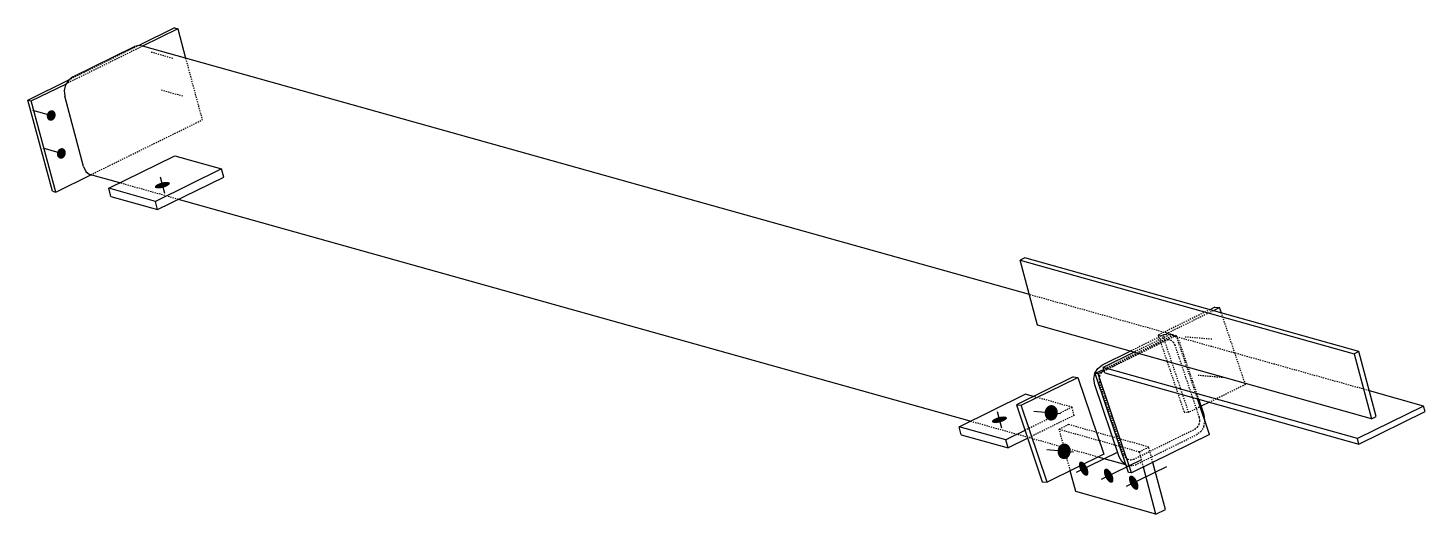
# Model space of a CAD drawing. Header units: millimetres. Extents: x 12 to 36661, y 8 to 829.
# Drawn here: x 34319 to 36661, y 14 to 829 of the extents above; entities that cross this region are included whole.
import ezdxf

# ---------------------------------------------------------------- set-up
doc = ezdxf.new("R2010")
doc.units = ezdxf.units.MM
doc.linetypes.add('DXK_LINE_DOT2', pattern=[3.9198, 1.9599, -1.9599])
doc.layers.add('STÅL', color=7, linetype='Continuous')

msp = doc.modelspace()

# ---------------------------------------------------------------- hatches: boundary and pattern name
at = {"layer": 'STÅL', "linetype": 'Continuous'}
for points in [[(34350.8, 683.9), (34351.4, 685.7), (34352.4, 687.3), (34353.5, 688.7), (34354.9, 689.7), (34356.4, 690.5), (34357.9, 690.8), (34359.5, 690.8), (34361, 690.4), (34362.3, 689.6), (34363.4, 688.5), (34364.3, 687.1), (34364.9, 685.5), (34365.2, 683.7), (34365.2, 681.8), (34364.9, 680), (34364.2, 678.2), (34363.3, 676.6), (34362.1, 675.3), (34360.7, 674.2), (34359.2, 673.5), (34357.7, 673.1), (34356.1, 673.1), (34354.7, 673.6), (34353.3, 674.3), (34352.2, 675.4), (34351.3, 676.8), (34350.7, 678.5), (34350.4, 680.2), (34350.4, 682.1)], [(34367.8, 620.4), (34368.4, 622.2), (34369.4, 623.8), (34370.6, 625.1), (34371.9, 626.2), (34373.4, 626.9), (34375, 627.3), (34376.5, 627.3), (34378, 626.8), (34379.3, 626.1), (34380.5, 624.9), (34381.4, 623.5), (34382, 621.9), (34382.3, 620.1), (34382.2, 618.3), (34381.9, 616.5), (34381.2, 614.7), (34380.3, 613.1), (34379.1, 611.7), (34377.8, 610.7), (34376.3, 609.9), (34374.7, 609.6), (34373.2, 609.6), (34371.7, 610), (34370.3, 610.8), (34369.2, 611.9), (34368.3, 613.3), (34367.7, 614.9), (34367.4, 616.7), (34367.4, 618.6)], [(34545.4, 561), (34542.7, 560.4), (34540.2, 560), (34537.8, 559.9), (34535.7, 560), (34533.9, 560.3), (34532.6, 560.8), (34531.8, 561.5), (34531.6, 562.4), (34531.9, 563.5), (34532.8, 564.6), (34534.1, 565.7), (34535.9, 566.8), (34538.1, 567.9), (34540.5, 568.8), (34543.1, 569.6), (34545.7, 570.2), (34548.3, 570.6), (34550.7, 570.8), (34552.8, 570.7), (34554.5, 570.4), (34555.8, 569.9), (34556.6, 569.1), (34556.8, 568.2), (34556.5, 567.2), (34555.7, 566.1), (34554.3, 565), (34552.5, 563.8), (34550.4, 562.8), (34548, 561.8)], [(36023.3, 184.8), (36023.7, 187.5), (36024.7, 190), (36026, 192.3), (36027.7, 194.1), (36029.7, 195.6), (36031.9, 196.5), (36034.2, 196.9), (36036.5, 196.7), (36038.7, 195.9), (36040.7, 194.6), (36042.4, 192.9), (36043.8, 190.7), (36044.8, 188.3), (36045.3, 185.7), (36045.3, 183), (36044.8, 180.3), (36043.9, 177.8), (36042.5, 175.5), (36040.8, 173.6), (36038.8, 172.2), (36036.6, 171.3), (36034.3, 170.9), (36032, 171.1), (36029.8, 171.9), (36027.8, 173.1), (36026.1, 174.9), (36024.7, 177), (36023.8, 179.5), (36023.3, 182.1)], [(35948.6, 168), (35946, 167.4), (35943.4, 167), (35941, 166.9), (35938.9, 167), (35937.2, 167.3), (35935.9, 167.8), (35935.1, 168.5), (35934.8, 169.4), (35935.2, 170.5), (35936, 171.6), (35937.4, 172.7), (35939.1, 173.8), (35941.3, 174.9), (35943.7, 175.8), (35946.3, 176.6), (35948.9, 177.2), (35951.5, 177.6), (35953.9, 177.8), (35956, 177.7), (35957.8, 177.4), (35959, 176.9), (35959.8, 176.1), (35960.1, 175.2), (35959.8, 174.2), (35958.9, 173.1), (35957.6, 172), (35955.8, 170.8), (35953.6, 169.8), (35951.2, 168.8)], [(36044.9, 120.4), (36045.4, 123.1), (36046.3, 125.6), (36047.7, 127.9), (36049.4, 129.7), (36051.4, 131.2), (36053.6, 132.1), (36055.9, 132.5), (36058.2, 132.3), (36060.4, 131.5), (36062.4, 130.2), (36064.1, 128.5), (36065.5, 126.3), (36066.4, 123.9), (36066.9, 121.3), (36066.9, 118.6), (36066.5, 115.9), (36065.5, 113.4), (36064.2, 111.1), (36062.5, 109.2), (36060.5, 107.8), (36058.3, 106.9), (36056, 106.5), (36053.7, 106.7), (36051.5, 107.5), (36049.5, 108.7), (36047.7, 110.5), (36046.4, 112.6), (36045.4, 115.1), (36044.9, 117.7)], [(36094.1, 93), (36095.2, 90.5), (36096, 88.1), (36096.5, 85.7), (36096.6, 83.5), (36096.4, 81.6), (36095.8, 80.1), (36094.9, 79), (36093.8, 78.5), (36092.4, 78.4), (36090.9, 78.9), (36089.3, 79.9), (36087.6, 81.3), (36086, 83.1), (36084.5, 85.3), (36083.2, 87.6), (36082.1, 90.1), (36081.3, 92.6), (36080.9, 95), (36080.7, 97.2), (36081, 99.1), (36081.5, 100.6), (36082.4, 101.7), (36083.5, 102.2), (36084.9, 102.3), (36086.4, 101.8), (36088.1, 100.8), (36089.7, 99.4), (36091.3, 97.5), (36092.8, 95.4)], [(36136.1, 81.3), (36137.2, 78.8), (36138, 76.3), (36138.4, 73.9), (36138.6, 71.7), (36138.3, 69.8), (36137.8, 68.3), (36136.9, 67.3), (36135.8, 66.7), (36134.4, 66.7), (36132.9, 67.1), (36131.2, 68.1), (36129.6, 69.5), (36128, 71.4), (36126.5, 73.5), (36125.1, 75.9), (36124.1, 78.4), (36123.3, 80.9), (36122.8, 83.3), (36122.7, 85.5), (36122.9, 87.3), (36123.5, 88.9), (36124.4, 89.9), (36125.5, 90.5), (36126.9, 90.5), (36128.4, 90), (36130, 89.1), (36131.7, 87.6), (36133.3, 85.8), (36134.8, 83.6)], [(36178.1, 69.5), (36179.2, 67), (36179.9, 64.6), (36180.4, 62.2), (36180.5, 60), (36180.3, 58.1), (36179.7, 56.6), (36178.9, 55.5), (36177.7, 54.9), (36176.4, 54.9), (36174.8, 55.4), (36173.2, 56.4), (36171.5, 57.8), (36169.9, 59.6), (36168.4, 61.8), (36167.1, 64.1), (36166, 66.6), (36165.3, 69.1), (36164.8, 71.5), (36164.7, 73.7), (36164.9, 75.6), (36165.5, 77.1), (36166.3, 78.2), (36167.5, 78.7), (36168.8, 78.8), (36170.4, 78.3), (36172, 77.3), (36173.7, 75.9), (36175.3, 74), (36176.8, 71.9)]]:
    msp.add_hatch(color=96, dxfattribs=at).paths.add_polyline_path(points)

# ---------------------------------------------------------------- linework, layer by layer
at = {"layer": 'STÅL', "color": 2, "linetype": 'Continuous'}
for p, q in [((34564.4, 828.6), (34504.8, 799.3)), ((34570, 827), (34511.1, 798.1)), ((34564.4, 828.6), (34570, 827)), ((34570, 827), (34583.1, 778)), ((34394.2, 746.8), (34497.2, 797.4)), ((34505.3, 799.4), (34497.2, 797.4)), ((34513, 797.6), (34505.3, 799.4)), ((35997.8, 381.9), (34513, 797.6)), ((34318.8, 707.9), (34387.5, 741.6)), ((34324.4, 706.3), (34383.3, 735.2)), ((34382, 733.3), (34379.7, 723.8)), ((34387.1, 741.3), (34382, 733.3)), ((34394.2, 746.8), (34387.1, 741.3)), ((34359.7, 555.4), (34318.8, 707.9)), ((34318.8, 707.9), (34324.4, 706.3)), ((34365.3, 553.8), (34324.4, 706.3)), ((34379.7, 723.8), (34380.5, 714.4)), ((34412.1, 596.4), (34380.5, 714.4)), ((34454.2, 560), (34565.2, 614.5)), ((34565.2, 614.5), (34643.5, 592.5)), ((34412.1, 596.4), (34416, 588.4)), ((34416, 588.4), (34422.2, 583.2)), ((34643.5, 592.5), (34532.6, 538)), ((34647.1, 578.9), (34643.5, 592.5)), ((34365.3, 553.8), (34424, 582.7)), ((34472.7, 569), (34422.2, 583.2)), ((34536.2, 524.4), (34647.1, 578.9)), ((34359.7, 555.4), (34365.3, 553.8)), ((34457.9, 546.4), (34454.2, 560)), ((34532.6, 538), (34454.2, 560)), ((34457.9, 546.4), (34536.2, 524.4)), ((35898.4, 169.8), (34571, 541.5)), ((34536.2, 524.4), (34532.6, 538)), ((35990.3, 443.4), (35982.3, 439.5)), ((36011.5, 330.6), (35982.3, 439.5)), ((35982.3, 439.5), (36542, 282.8)), ((36549.9, 286.7), (35990.3, 443.4)), ((36308.7, 360.8), (36300.2, 356.7)), ((36316.6, 360.1), (36306.1, 355)), ((36308.7, 360.8), (36316.6, 360.1)), ((36319.6, 351.2), (36316.6, 360.1)), ((36571.1, 173.9), (36011.5, 330.6)), ((36166.9, 287.1), (36119.4, 263.8)), ((36173.1, 285.4), (36121.6, 260.1)), ((36549.9, 286.7), (36542, 282.8)), ((36542, 282.8), (36571.1, 173.9)), ((36579.1, 177.8), (36549.9, 286.7)), ((36107.6, 250.1), (36112.4, 258.3)), ((36112.4, 258.3), (36119.4, 263.8)), ((36123.6, 252.6), (36121.6, 260.1)), ((36547.6, 140.8), (36121.6, 260.1)), ((36071, 244), (35975.9, 197.3)), ((35983.8, 196.6), (36078.9, 243.3)), ((36071, 244), (36078.9, 243.3)), ((36078.9, 243.3), (36122.2, 114.5)), ((36105.9, 240.5), (36107.6, 250.1)), ((36107.3, 230.9), (36105.9, 240.5)), ((36122.5, 256.7), (36108, 249.6)), ((36163.8, 83.7), (36108, 249.6)), ((36113.2, 249.1), (36108, 249.6)), ((36123.2, 254), (36113.2, 249.1)), ((36169.1, 83.2), (36113.2, 249.1)), ((36124.1, 251), (36550.1, 131.7)), ((35879.9, 160.7), (35990.8, 215.2)), ((36004.5, 211.4), (35990.8, 215.2)), ((36147.9, 110.4), (36107.3, 230.9)), ((36658.5, 195.3), (36567.6, 220.8)), ((35975.9, 197.3), (36019.3, 68.5)), ((35975.9, 197.3), (35983.8, 196.6)), ((36027.2, 67.8), (35983.8, 196.6)), ((36299.8, 147.5), (36279.6, 207.4)), ((36290.5, 180.4), (36281.6, 206.9)), ((36299.8, 201.8), (36285.6, 194.9)), ((36658.5, 195.3), (36547.6, 140.8)), ((36661, 186.2), (36658.5, 195.3)), ((36292, 170.8), (36290.5, 180.4)), ((36292, 170.7), (36292, 170.8)), ((36550.1, 131.7), (36661, 186.2)), ((36571.1, 173.9), (36579.1, 177.8)), ((35883.5, 147.1), (35879.9, 160.7)), ((35958.2, 138.8), (35879.9, 160.7)), ((35883.5, 147.1), (35961.9, 125.2)), ((35990.3, 154.5), (35958.2, 138.8)), ((35994.8, 141.3), (35961.9, 125.2)), ((36299.8, 147.5), (36169.1, 83.2)), ((36550.1, 131.7), (36547.6, 140.8)), ((35961.9, 125.2), (35958.2, 138.8)), ((36122.2, 114.5), (36027.2, 67.8)), ((36159.2, 96.8), (36112.7, 109.8)), ((36152.4, 102.2), (36147.9, 110.4)), ((36159.2, 96.8), (36152.4, 102.2)), ((36159.2, 96.8), (36159.4, 96.8)), ((36225.8, 22.2), (36204.7, 100.7)), ((36075.6, 52), (36066.3, 87)), ((36169.1, 83.2), (36163.8, 83.7)), ((36209.9, 14.4), (36188.9, 93)), ((36019.3, 68.5), (36027.2, 67.8)), ((36209.9, 14.4), (36075.6, 52)), ((36209.9, 14.4), (36225.8, 22.2))]:
    msp.add_line(p, q, dxfattribs=at)
at = {"layer": 'STÅL', "color": 7, "linetype": 'DXK_LINE_DOT2'}
for p, q in [((34511.1, 798.1), (34383.3, 735.2)), ((34504.8, 799.3), (34387.5, 741.6)), ((34583.1, 778), (34610.9, 674.5)), ((34424, 582.7), (34610.9, 674.5)), ((34571, 541.5), (34472.7, 569)), ((36238.6, 314.5), (35997.8, 381.9)), ((36300.2, 356.7), (36213.6, 314.1)), ((36306.1, 355), (36221.5, 313.4)), ((36359.9, 231.3), (36319.6, 351.2)), ((36238.7, 313.8), (36122.5, 256.7)), ((36225.5, 305.1), (36122.5, 254.5)), ((36243.9, 313.4), (36123.2, 254)), ((36222.3, 314.4), (36166.9, 287.1)), ((36232.5, 314.6), (36173.1, 285.4)), ((36213.6, 314.1), (36256.9, 185.3)), ((36213.6, 314.1), (36221.5, 313.4)), ((36264.8, 184.6), (36221.5, 313.4)), ((36222.3, 314.4), (36230.5, 316.3)), ((36230.4, 306.3), (36225.5, 305.1)), ((36235.2, 305.2), (36230.4, 306.3)), ((36230.5, 316.3), (36238.6, 314.5)), ((36567.6, 220.8), (36232.5, 314.6)), ((36239.3, 301.9), (36235.2, 305.2)), ((36238.6, 314.5), (36245.5, 309.1)), ((36238.7, 313.8), (36243.9, 313.4)), ((36279.6, 207.4), (36243.9, 313.4)), ((36245.5, 309.1), (36250, 300.9)), ((36242, 297), (36239.3, 301.9)), ((36282.6, 176.5), (36242, 297)), ((36281.6, 206.9), (36250, 300.9)), ((36115.4, 246.3), (36114.4, 240.5)), ((36114.4, 240.5), (36115.3, 234.7)), ((36155.8, 114.2), (36115.3, 234.7)), ((36118.3, 251.2), (36115.4, 246.3)), ((36122.5, 254.5), (36118.3, 251.2)), ((36124, 251), (36123.6, 252.6)), ((36124, 251), (36124.1, 251)), ((36069.1, 193.3), (36004.5, 211.4)), ((36359.9, 231.3), (36299.8, 201.8)), ((36069.1, 193.3), (35990.3, 154.5)), ((36072.8, 179.7), (36069.1, 193.3)), ((36285.6, 194.9), (36264.8, 184.6)), ((36112.7, 109.8), (35898.4, 169.8)), ((36072.8, 179.7), (35994.8, 141.3)), ((36063.5, 164.2), (36047.7, 156.4)), ((36197.8, 126.6), (36063.5, 164.2)), ((36256.9, 185.3), (36264.8, 184.6)), ((36279.6, 160.1), (36282.4, 165)), ((36282.4, 165), (36283.5, 170.8)), ((36283.5, 170.8), (36282.6, 176.5)), ((36290.2, 161.2), (36292, 170.7)), ((36066.3, 87), (36047.7, 156.4)), ((36047.7, 156.4), (36182, 118.8)), ((36172.4, 106.2), (36275.4, 156.8)), ((36175.5, 96.9), (36278.5, 147.5)), ((36275.4, 156.8), (36279.6, 160.1)), ((36285.5, 153), (36278.5, 147.5)), ((36290.2, 161.2), (36285.5, 153)), ((36182, 118.8), (36197.8, 126.6)), ((36188.9, 93), (36182, 118.8)), ((36204.7, 100.7), (36197.8, 126.6)), ((36155.8, 114.2), (36158.5, 109.4)), ((36158.5, 109.4), (36162.6, 106.1)), ((36159.4, 96.8), (36167.3, 95)), ((36162.6, 106.1), (36167.5, 105)), ((36167.3, 95), (36175.5, 96.9)), ((36167.5, 105), (36172.4, 106.2))]:
    msp.add_line(p, q, dxfattribs=at)
at = {"layer": 'STÅL', "color": 96, "linetype": 'DXK_LINE_DOT2'}
for p, q in [((34561.5, 777.7), (34525.1, 787.9)), ((34578.5, 714.2), (34542.1, 724.4)), ((36303.6, 307.1), (36258.9, 310.9)), ((36325.2, 242.7), (36280.5, 246.5))]:
    msp.add_line(p, q, dxfattribs=at)
at = {"layer": 'STÅL', "color": 96, "linetype": 'Continuous'}
for p, q in [((34363.4, 680.4), (34327, 690.6)), ((34380.4, 616.9), (34344.1, 627)), ((34540.6, 579), (34547.9, 551.7)), ((35943.8, 186), (35951.1, 158.7)), ((36050, 182.5), (36005.3, 186.4)), ((36071.7, 118.1), (36027, 122)), ((36076.8, 84.5), (36144.1, 117.6)), ((36118.7, 72.7), (36186.1, 105.8)), ((36160.7, 61), (36228.1, 94.1))]:
    msp.add_line(p, q, dxfattribs=at)

doc.saveas('drawing.dxf')
